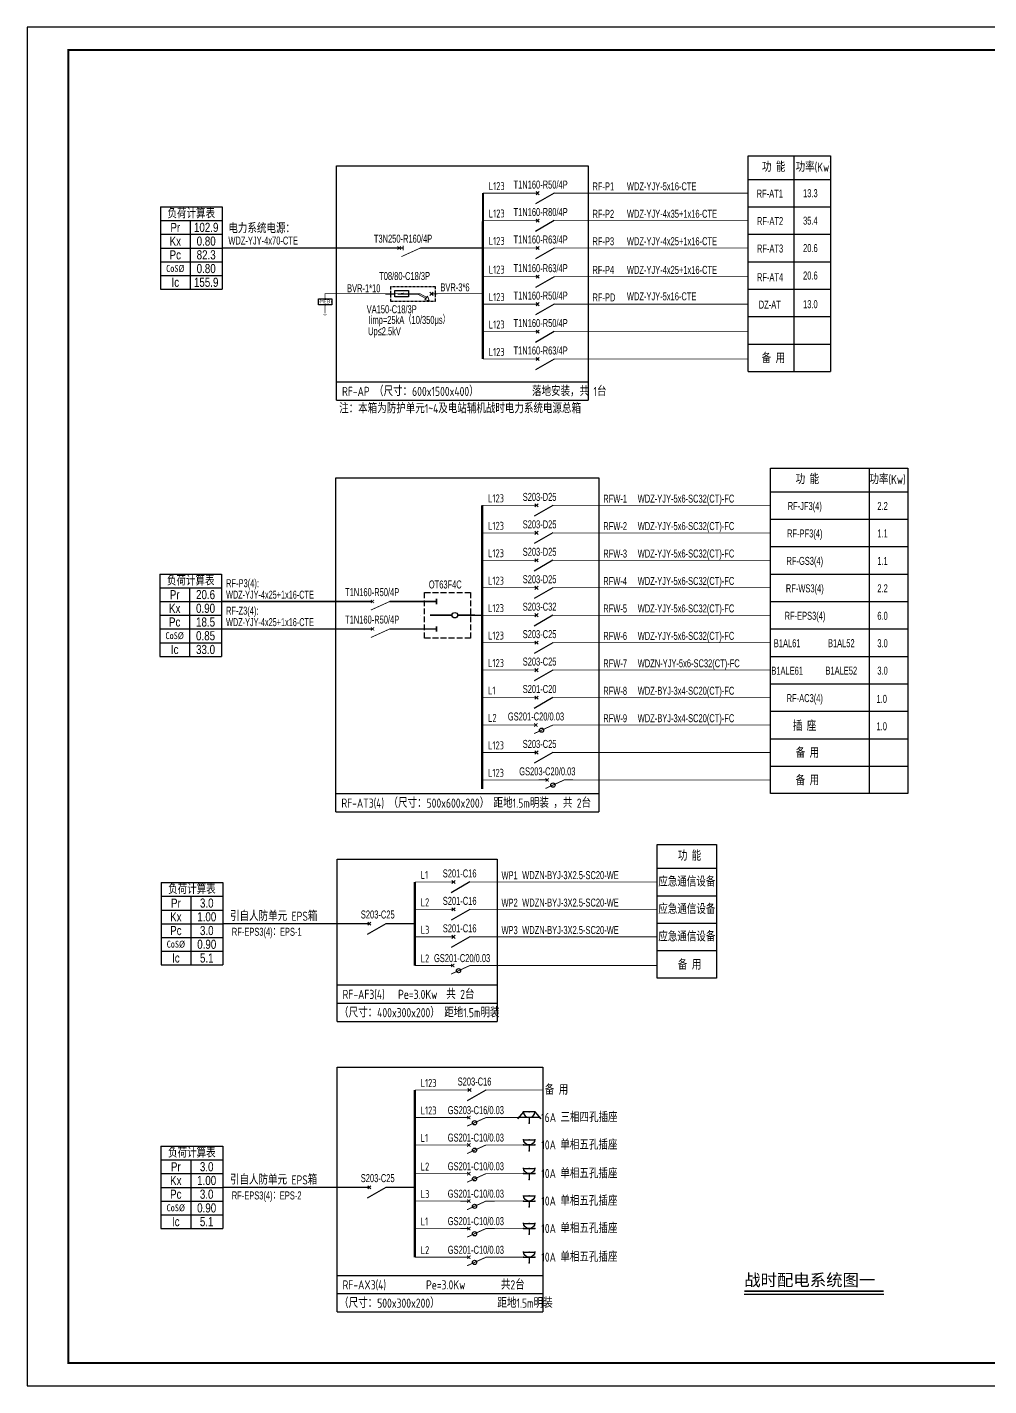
# Model space of a CAD drawing. Extents: x 1680526 to 2359975, y 920307 to 3738831.
# Drawn here: x 1878481 to 1920531, y 989707 to 1049107 of the extents above; entities that cross this region are included whole.
import ezdxf
from ezdxf.enums import TextEntityAlignment as Align

# ---------------------------------------------------------------- set-up
doc = ezdxf.new("R2010")
doc.units = 0
doc.header["$LTSCALE"] = 1000
doc.linetypes.add('CONTINOUS', pattern=[0])
doc.linetypes.add('DASH', pattern=[0.35, 0.25, -0.1])
for name, color, linetype in [('A', 3, 'Continuous'), ('AB', 1, 'Continuous'), ('DIM_SYMB', 3, 'Continuous'), ('ECA_TK', 7, 'Continuous'), ('ELEMENT', 3, 'Continuous'), ('EQUIP-插座', 3, 'Continuous'), ('EQUIP-照明', 3, 'Continuous'), ('EQUIP-箱柜', 3, 'Continuous'), ('SIG_TEXT', 53, 'Continuous'), ('tk', 7, 'Continuous'), ('WIRE-母线', 6, 'Continuous'), ('WIRE-系统', 4, 'Continuous'), ('电气', 3, 'Continuous'), ('系统字体', 3, 'Continuous')]:
    doc.layers.add(name, color=color, linetype=linetype)
doc.styles.add('_TCH_LABEL', font='COMPLEX', dxfattribs={"bigfont": 'GBCBIG'})
doc.styles.add('_TEL_DIM', font='TSSDENG', dxfattribs={"width": 0.8, "height": 3.5, "bigfont": 'TSSDCHN'})
doc.styles.add('BZHZ', font='bzxw.shx', dxfattribs={"width": 0.8, "bigfont": 'bzhz.shx'})
doc.styles.add('HZ', font='')
doc.styles.get("Standard").update_dxf_attribs({"font": 'GBENOR', "bigfont": 'GBCBIG'})
doc.styles.add('TYDG_02', font='TSSDENG', dxfattribs={"width": 0.8, "bigfont": 'TSSDCHN'})
doc.styles.add('宋体', font='bzxw.shx', dxfattribs={"width": 0.8, "bigfont": 'bzhz.shx'})
doc.styles.add('探索者', font='TSSDENG.shx', dxfattribs={"width": 0.8, "height": 350, "bigfont": 'TSSDCHN.shx'})
doc.styles.add('黑体', font='simhei.ttf', dxfattribs={"height": 10})
doc.styles.get('HZ').set_extended_font_data('SimSun')

# ---------------------------------------------------------------- blocks, each defined once
blk = doc.blocks.new('10B_A1E图框')
at = {"layer": 'ECA_TK'}
blk.add_lwpolyline([(0, 0), (841, 0), (841, 594), (0, 594)], close=True, dxfattribs=at)
at = {"layer": 'ECA_TK', "const_width": 0.8}
blk.add_lwpolyline([(831, 10), (831, 584), (18, 584), (18, 10)], close=True, dxfattribs=at)
blk = doc.blocks.new('QF102')
at = {"layer": 'A', "color": 3}
for p, q in [((0, -10), (-4.91, -1.5)), ((-0.71, -3.21), (0.71, -1.79)), ((-0.71, -1.79), (0.71, -3.21))]:
    blk.add_line(p, q, dxfattribs=at)
at = {"layer": 'A', "color": 3, "const_width": 0.3}
for points in [[(0, 0), (0, -2.5)], [(0, -10), (0, -12.5)]]:
    blk.add_lwpolyline(points, dxfattribs=at)
at = {"layer": 'AB', "color": 3, "width": 0.6, "flags": 9}
blk.add_attdef('QF', text='', height=3.99, dxfattribs=at).set_placement((5, -7.45), align=Align.MIDDLE)
blk = doc.blocks.new('$element$00000390')
at = {"const_width": 0.0233}
for points in [[(0, 0), (0, -0.38)], [(-0.25, -0.38), (0.25, -0.38)], [(-0.19, -0.5), (0.19, -0.5)], [(-0.06, -0.63), (0.06, -0.63)]]:
    blk.add_lwpolyline(points, dxfattribs=at)
at = {"flags": 9}
blk.add_attdef('S', (0, 0), '', height=0.00000667, dxfattribs=at)
blk = doc.blocks.new('_M17')
for p, q in [((-0.1, -0.717), (-0.1, -0.283)), ((-0.1, -0.283), (0.1, -0.283)), ((0, -0.383), (0, -0.717)), ((0.1, -0.283), (0.1, -0.717)), ((0.1, -0.717), (-0.1, -0.717))]:
    blk.add_line(p, q)
for points in [[(0, 0), (0, -0.283)], [(0, -0.717), (0, -1)]]:
    blk.add_lwpolyline(points)
for points in [[(-0.033, -0.567), (0.033, -0.567), (0, -0.367), (0.033, -0.567)], [(0.033, -0.567), (0, -0.367), (-0.033, -0.567), (0.033, -0.567)], [(0, -0.367), (-0.033, -0.567), (0.033, -0.567), (0, -0.367)]]:
    blk.add_solid(points)
at = {"width": 0.8, "flags": 9}
blk.add_attdef('S', (0.25, -0.5), '', height=0.2, dxfattribs=at)
blk = doc.blocks.new('$element_U$00000023')
at = {"lineweight": 15}
for points in [[(-0.168, 0), (-0.168, 0), (-0.006, 0), (-0.006, 0)], [(-0.048, -0.047), (-0.048, -0.047), (0.048, 0.047), (0.048, 0.047)], [(-0.047, 0.048), (-0.047, 0.048), (0.047, -0.048), (0.047, -0.048)]]:
    blk.add_open_spline(points, degree=3, dxfattribs=at)
for points, knots in [([(0.141, -0.106), (0.141, -0.106), (0.328, 0), (0.328, 0), (0.328, 0), (0.328, 0), (0.599, 0), (0.47, 0)], [0, 0, 0, 0, 0.5, 0.5, 0.5, 0.5, 0.7147567, 0.7147567, 0.7147567, 0.7147567]), ([(0.168, -0.141), (0.168, -0.141), (0.415, 0), (0.415, 0), (0.415, 0), (0.415, 0), (0.415, 0), (0.415, 0)], [0, 0, 0, 0, 0.5, 0.5, 0.5, 0.5, 1, 1, 1, 1])]:
    blk.add_open_spline(points, degree=3, knots=knots, dxfattribs=at)
at = {"lineweight": 5}
blk.add_open_spline([(0.117, -0.074), (0.117, -0.074), (0.192, -0.173), (0.192, -0.173), (0.192, -0.173), (0.192, -0.173), (0.068, -0.192), (0.068, -0.192), (0.068, -0.192), (0.068, -0.192), (0.117, -0.074), (0.117, -0.074)], degree=3, knots=[0, 0, 0, 0, 0.333333, 0.333333, 0.333333, 0.333333, 0.666667, 0.666667, 0.666667, 0.666667, 1, 1, 1, 1], dxfattribs=at)
at = {"color": 7, "style": '_TEL_DIM', "flags": 1}
blk.add_attdef('S', text='', height=0.00000667, dxfattribs=at).set_placement((0, 0), align=Align.MIDDLE_CENTER)
blk = doc.blocks.new('*T49')
at = {"layer": '电气', "color": 0, "linetype": 'ByBlock', "lineweight": -2}
for p, q in [((0, 0), (2700, 0)), ((0, 0), (0, -3600)), ((2700, 0), (2700, -3600)), ((0, -600), (2700, -600)), ((1300, -600), (1300, -3600)), ((0, -1200), (2700, -1200)), ((0, -1800), (2700, -1800)), ((0, -2400), (2700, -2400)), ((0, -3000), (2700, -3000)), ((0, -3600), (2700, -3600))]:
    blk.add_line(p, q, dxfattribs=at)
at = {"layer": '电气', "color": 0, "attachment_point": 5}
for s, insert, char_height, width, style in [('{\\Fbzxw,bzhz|c134;\\W0.8;负荷计算表}', (1350, -300), 400, 2688, 'BZHZ'), ('{\\Fbzxw,bzhz|c134;Pr}', (650, -900), 400, 1288, 'BZHZ'), ('102.9', (2000, -900), 400, 1388, 'BZHZ'), ('Kx', (650, -1500), 400, 1288, 'BZHZ'), ('0.80', (2000, -1500), 400, 1388, 'BZHZ'), ('Pc', (650, -2100), 400, 1288, 'BZHZ'), ('82.3', (2000, -2100), 400, 1388, 'BZHZ'), ('{\\W0.8;CoS%%C}', (650, -2700), 300, 1288, 'HZ'), ('0.80', (2000, -2700), 400, 1388, 'BZHZ'), ('{\\Fbzxw,bzhz|c134;Ic}', (650, -3300), 400, 1288, 'BZHZ'), ('155.9', (2000, -3300), 400, 1388, 'BZHZ')]:
    blk.add_mtext(s, dxfattribs=dict(at, insert=insert, char_height=char_height, width=width, style=style))
blk = doc.blocks.new('$equip$00002534')
for p, q in [((-0.72, 0.66), (-0.72, 0)), ((0.72, 0.66), (-0.72, 0.66)), ((-0.72, 0), (0.72, 0)), ((0.72, 0), (0.72, 0.66))]:
    blk.add_line(p, q)
at = {"const_width": 0.05}
blk.add_lwpolyline([(-0.72, 0.66), (-0.72, 0), (0.72, 0), (0.72, 0.66), (-0.72, 0.66), (-0.72, 0)], dxfattribs=at)
for p in [(-0.72, 0.33), (0, 0.66), (0, 0), (0.72, 0.33)]:
    blk.add_point(p)
at = {"color": 7, "style": '_TEL_DIM'}
blk.add_attdef('$TEXT$', text='', height=0.4, dxfattribs=at).set_placement((0, 0.33), align=Align.MIDDLE_CENTER)
at = {"color": 7, "style": '_TEL_DIM', "flags": 1}
blk.add_attdef('A', text='', height=0.00002, dxfattribs=at).set_placement((0, 0), align=Align.MIDDLE_CENTER)
blk = doc.blocks.new('$element$00000521')
blk.add_line((0, 0), (0, 0))
at = {"const_width": 0.0267}
for points in [[(-0.25, 0), (-0.25, -0.3)], [(0.25, 0), (0.25, -0.3)], [(0, -0.183), (0, -0.583)], [(-0.3, -0.3), (-0.2, -0.3)], [(0.2, -0.3), (0.3, -0.3)], [(0, -1), (0, -0.683)]]:
    blk.add_lwpolyline(points, dxfattribs=at)
blk.add_circle((0, -0.633), 0.05)
at = {"flags": 9}
blk.add_attdef('S', (0, 0), '', height=0.00000667, dxfattribs=at)
blk = doc.blocks.new('$element$00000497')
at = {"const_width": 0.0233}
for points in [[(0, 0), (0, -0.25)], [(0, -1), (0, -0.75), (-0.25, -0.2)], [(-0.047, -0.297), (0.047, -0.203)], [(-0.047, -0.203), (0.047, -0.297)]]:
    blk.add_lwpolyline(points, dxfattribs=at)
at = {"flags": 9}
blk.add_attdef('S', (0, 0), '', height=0.00000667, dxfattribs=at)
blk = doc.blocks.new('$element$00000525')
at = {"const_width": 0.0267}
for points in [[(0, 0), (0, -0.25)], [(-0.25, -0.2), (0, -0.75), (0, -1)], [(-0.047, -0.203), (0.047, -0.297)], [(0.047, -0.203), (-0.047, -0.297)]]:
    blk.add_lwpolyline(points, dxfattribs=at)
blk.add_circle((-0.151, -0.417), 0.0615)
at = {"flags": 9}
blk.add_attdef('S', (0, 0), '', height=0.00000667, dxfattribs=at)
blk = doc.blocks.new('*T51')
at = {"layer": '电气', "color": 0, "linetype": 'ByBlock', "lineweight": -2}
for p, q in [((0, 0), (2700, 0)), ((0, 0), (0, -3600)), ((2700, 0), (2700, -3600)), ((0, -600), (2700, -600)), ((1300, -600), (1300, -3600)), ((0, -1200), (2700, -1200)), ((0, -1800), (2700, -1800)), ((0, -2400), (2700, -2400)), ((0, -3000), (2700, -3000)), ((0, -3600), (2700, -3600))]:
    blk.add_line(p, q, dxfattribs=at)
at = {"layer": '电气', "color": 0, "attachment_point": 5}
for s, insert, char_height, width, style in [('{\\Fbzxw,bzhz|c134;\\W0.8;负荷计算表}', (1350, -300), 400, 2688, 'BZHZ'), ('{\\Fbzxw,bzhz|c134;Pr}', (650, -900), 400, 1288, 'BZHZ'), ('20.6', (2000, -900), 400, 1388, 'BZHZ'), ('Kx', (650, -1500), 400, 1288, 'BZHZ'), ('0.90', (2000, -1500), 400, 1388, 'BZHZ'), ('Pc', (650, -2100), 400, 1288, 'BZHZ'), ('18.5', (2000, -2100), 400, 1388, 'BZHZ'), ('{\\W0.8;CoS%%C}', (650, -2700), 300, 1288, 'HZ'), ('0.85', (2000, -2700), 400, 1388, 'BZHZ'), ('{\\Fbzxw,bzhz|c134;Ic}', (650, -3300), 400, 1288, 'BZHZ'), ('33.0', (2000, -3300), 400, 1388, 'BZHZ')]:
    blk.add_mtext(s, dxfattribs=dict(at, insert=insert, char_height=char_height, width=width, style=style))
blk = doc.blocks.new('*T56')
at = {"layer": '电气', "color": 0, "linetype": 'ByBlock', "lineweight": -2}
for p, q in [((0, 0), (2700, 0)), ((0, 0), (0, -3600)), ((2700, 0), (2700, -3600)), ((0, -600), (2700, -600)), ((1300, -600), (1300, -3600)), ((0, -1200), (2700, -1200)), ((0, -1800), (2700, -1800)), ((0, -2400), (2700, -2400)), ((0, -3000), (2700, -3000)), ((0, -3600), (2700, -3600))]:
    blk.add_line(p, q, dxfattribs=at)
at = {"layer": '电气', "color": 0, "attachment_point": 5}
for s, insert, char_height, width, style in [('{\\Fbzxw,bzhz|c134;\\W0.8;负荷计算表}', (1350, -300), 400, 2688, 'BZHZ'), ('{\\Fbzxw,bzhz|c134;Pr}', (650, -900), 400, 1288, 'BZHZ'), ('3.0', (2000, -900), 400, 1388, 'BZHZ'), ('Kx', (650, -1500), 400, 1288, 'BZHZ'), ('1.00', (2000, -1500), 400, 1388, 'BZHZ'), ('Pc', (650, -2100), 400, 1288, 'BZHZ'), ('3.0', (2000, -2100), 400, 1388, 'BZHZ'), ('{\\W0.8;CoS%%C}', (650, -2700), 300, 1288, 'HZ'), ('0.90', (2000, -2700), 400, 1388, 'BZHZ'), ('{\\Fbzxw,bzhz|c134;Ic}', (650, -3300), 400, 1288, 'BZHZ'), ('5.1', (2000, -3300), 400, 1388, 'BZHZ')]:
    blk.add_mtext(s, dxfattribs=dict(at, insert=insert, char_height=char_height, width=width, style=style))
blk = doc.blocks.new('$equip$00001249')
for p, q in [((-0.357, 0.714), (-0.724, 0.277)), ((0.657, 0.357), (-0.657, 0.357)), ((-0.357, 0.714), (-0.357, 0.75)), ((0.355, 0.714), (-0.355, 0.714)), ((0, 0.357), (0, 0)), ((0.357, 0.714), (0.357, 0.75)), ((0.357, 0.714), (0.724, 0.277))]:
    blk.add_line(p, q)
blk.add_arc((0, 0.714), 0.357, 180, 0)
at = {"layer": 'EQUIP-照明'}
for p in [(-0.657, 0.357), (0, 0.714), (0, 0), (0.657, 0.357)]:
    blk.add_point(p, dxfattribs=at)
at = {"layer": 'EQUIP-照明', "style": '_TCH_LABEL', "flags": 9}
blk.add_attdef('A', (0, 0), '', height=0.00002, dxfattribs=at)
blk = doc.blocks.new('*T57')
at = {"layer": '电气', "color": 0, "linetype": 'ByBlock', "lineweight": -2}
for p, q in [((0, 0), (2700, 0)), ((0, 0), (0, -3600)), ((2700, 0), (2700, -3600)), ((0, -600), (2700, -600)), ((1300, -600), (1300, -3600)), ((0, -1200), (2700, -1200)), ((0, -1800), (2700, -1800)), ((0, -2400), (2700, -2400)), ((0, -3000), (2700, -3000)), ((0, -3600), (2700, -3600))]:
    blk.add_line(p, q, dxfattribs=at)
at = {"layer": '电气', "color": 0, "attachment_point": 5}
for s, insert, char_height, width, style in [('{\\Fbzxw,bzhz|c134;\\W0.8;负荷计算表}', (1350, -300), 400, 2688, 'BZHZ'), ('{\\Fbzxw,bzhz|c134;Pr}', (650, -900), 400, 1288, 'BZHZ'), ('3.0', (2000, -900), 400, 1388, 'BZHZ'), ('Kx', (650, -1500), 400, 1288, 'BZHZ'), ('1.00', (2000, -1500), 400, 1388, 'BZHZ'), ('Pc', (650, -2100), 400, 1288, 'BZHZ'), ('3.0', (2000, -2100), 400, 1388, 'BZHZ'), ('{\\W0.8;CoS%%C}', (650, -2700), 300, 1288, 'HZ'), ('0.90', (2000, -2700), 400, 1388, 'BZHZ'), ('{\\Fbzxw,bzhz|c134;Ic}', (650, -3300), 400, 1288, 'BZHZ'), ('5.1', (2000, -3300), 400, 1388, 'BZHZ')]:
    blk.add_mtext(s, dxfattribs=dict(at, insert=insert, char_height=char_height, width=width, style=style))
blk = doc.blocks.new('$equip$00001490')
at = {"color": 0}
for p, q in [((-0.5, 0.5), (0.5, 0.5)), ((-0.5, 0.05), (0.5, 0.05)), ((0, 0.5), (0, 1))]:
    blk.add_line(p, q, dxfattribs=at)
blk.add_arc((0, 0), 0.5, 0, 180, dxfattribs=at)
for p in [(-0.5, 0.5), (0, 1), (0, 0.05), (0.5, 0.5)]:
    blk.add_point(p)
at = {"flags": 9}
blk.add_attdef('A', (0, 0), '', height=0.00002, dxfattribs=at)

msp = doc.modelspace()

# ---------------------------------------------------------------- linework, layer by layer
at = {"layer": 'DIM_SYMB', "const_width": 70}
msp.add_lwpolyline([(1909832.4, 993848), (1915935.7, 993848)], dxfattribs=at)
at = {"layer": 'DIM_SYMB'}
msp.add_lwpolyline([(1909832.4, 993708), (1915935.7, 993708)], dxfattribs=at)
at = {"layer": 'ELEMENT', "const_width": 35}
for points in [[(1894817.3, 1039380.5), (1894675.9, 1039521.9)], [(1894675.9, 1039380.5), (1894817.3, 1039521.9)], [(1894920.7, 1039551.2), (1894920.7, 1039351.2)], [(1894545.7, 1039451.2), (1894920.7, 1039451.2)], [(1896045.7, 1039451.2), (1895670.7, 1039451.2), (1894845.7, 1039076.2)]]:
    msp.add_lwpolyline(points, dxfattribs=at)
at = {"layer": 'ELEMENT', "linetype": 'DASH', "ltscale": 0.5}
msp.add_lwpolyline([(1894367.5, 1037757.2), (1894367.5, 1037123.1), (1896333.9, 1037123.1), (1896333.9, 1037757.2)], close=True, dxfattribs=at)
at = {"layer": 'WIRE-母线', "const_width": 100}
for points in [[(1898411.6, 1041851.2), (1898410, 1034598.1)], [(1898380.1, 1028197.6), (1898379.2, 1015803.4)], [(1895432.9, 1011736.2), (1895431.9, 1008083.1)], [(1895433.5, 1002636.3), (1895432.5, 995330.1)]]:
    msp.add_lwpolyline(points, dxfattribs=at)
at = {"layer": 'WIRE-系统', "linetype": 'CONTINOUS'}
for points, const_width in [([(1900800.6, 1041851.2), (1898411.1, 1041851.2)], 33.2), ([(1901520.6, 1041851.2), (1910007.8, 1041851.2)], 33.2), ([(1900800.6, 1040651.2), (1898411.1, 1040651.2)], 33.2), ([(1901520.6, 1040651.2), (1910007.8, 1040651.2)], 33.2), ([(1887008, 1039451.2), (1894920.7, 1039451.2)], 60), ([(1895670.7, 1039451.2), (1898407.2, 1039451.2)], 60), ([(1900800.6, 1039451.2), (1898411.1, 1039451.2)], 33.2), ([(1901520.6, 1039451.2), (1910007.8, 1039451.2)], 33.2), ([(1900800.6, 1038198.1), (1898411.1, 1038198.1)], 33.2), ([(1901520.6, 1038198.1), (1910007.8, 1038198.1)], 33.2), ([(1900800.6, 1036998.1), (1898410.4, 1036998.1)], 33.2), ([(1901519.9, 1036998.1), (1910007.1, 1036998.1)], 33.2), ([(1900800.6, 1035798.1), (1898409.8, 1035798.1)], 33.2), ([(1901519.2, 1035798.1), (1910006.4, 1035798.1)], 33.2), ([(1900800.6, 1034598.1), (1898409.1, 1034598.1)], 33.2), ([(1901518.5, 1034598.1), (1910005.7, 1034598.1)], 33.2), ([(1900751.6, 1028197.6), (1898380.1, 1028197.6)], 33.2), ([(1901471.6, 1028197.6), (1910981.4, 1028197.6)], 33.2), ([(1900751.6, 1026997.6), (1898380.1, 1026997.6)], 33.2), ([(1901471.6, 1026997.6), (1910981.4, 1026997.6)], 33.2), ([(1900751.6, 1025797.6), (1898380.1, 1025797.6)], 33.2), ([(1901471.6, 1025797.6), (1910981.4, 1025797.6)], 33.2), ([(1900751.6, 1024597.6), (1898380.1, 1024597.6)], 33.2), ([(1901471.6, 1024597.6), (1910981.4, 1024597.6)], 33.2), ([(1886981, 1023997.6), (1893583.5, 1023997.6)], 60), ([(1894333.5, 1023997.6), (1896381.1, 1023997.6)], 60), ([(1897301, 1023397.6), (1898380.1, 1023397.6)], 60), ([(1900751.6, 1023397.6), (1898380.1, 1023397.6)], 33.2), ([(1901471.6, 1023397.6), (1910981.4, 1023397.6)], 33.2), ([(1886981, 1022797.6), (1893583.5, 1022797.6)], 60), ([(1894333.5, 1022797.6), (1896381.1, 1022797.6)], 60), ([(1900751.6, 1022197.6), (1898380.1, 1022197.6)], 33.2), ([(1901471.6, 1022197.6), (1910981.4, 1022197.6)], 33.2), ([(1900751.6, 1020997.6), (1898380.1, 1020997.6)], 33.2), ([(1901471.6, 1020997.6), (1910981.4, 1020997.6)], 33.2), ([(1900751.6, 1019797.6), (1898380.1, 1019797.6)], 33.2), ([(1901471.6, 1019797.6), (1910981.4, 1019797.6)], 33.2), ([(1900720.9, 1018597.6), (1898379.4, 1018597.6)], 33.2), ([(1901470.9, 1018597.6), (1910981.4, 1018597.6)], 33.2), ([(1900750.2, 1017397.6), (1898378.7, 1017397.6)], 33.2), ([(1901470.2, 1017397.6), (1910981.4, 1017397.6)], 33.2), ([(1901218, 1016197.6), (1898378.4, 1016197.6)], 33.2), ([(1901968, 1016197.6), (1910978.5, 1016197.6)], 33.2), ([(1897121.9, 1011736.2), (1895432.4, 1011736.2)], 33.2), ([(1897841.9, 1011736.2), (1906029.1, 1011736.2)], 33.2), ([(1897121.9, 1010536.2), (1895432.4, 1010536.2)], 33.2), ([(1897841.9, 1010536.2), (1906029.1, 1010536.2)], 33.2), ([(1887033.2, 1009909.6), (1893445.9, 1009909.6)], 60), ([(1894165.9, 1009909.6), (1895432.4, 1009909.6)], 60), ([(1897121.9, 1009336.2), (1895432.4, 1009336.2)], 33.2), ([(1897841.9, 1009336.2), (1906029.1, 1009336.2)], 33.2), ([(1897121.9, 1008083.1), (1895431.7, 1008083.1)], 33.2), ([(1897841.2, 1008083.1), (1906028.4, 1008083.1)], 33.2), ([(1897822.5, 1002636.3), (1895433, 1002636.3)], 33.2), ([(1898542.5, 1002636.3), (1901029.5, 1002636.3)], 33.2), ([(1897822.5, 1001436.3), (1895433, 1001436.3)], 33.2), ([(1898542.5, 1001436.3), (1900429.6, 1001436.3)], 33.2), ([(1897822.5, 1000236.3), (1895433, 1000236.3)], 33.2), ([(1897822.5, 1000236.3), (1895433, 1000236.3)], 33.2), ([(1898542.5, 1000236.3), (1900429.6, 1000236.3)], 33.2), ([(1897822.5, 998983.2), (1895433, 998983.2)], 33.2), ([(1898542.5, 998983.2), (1900429.6, 998983.2)], 33.2), ([(1887029.7, 998383.2), (1893442.4, 998383.2)], 60), ([(1894162.4, 998383.2), (1895428.8, 998383.2)], 60), ([(1897822.5, 997783.2), (1895432.3, 997783.2)], 33.2), ([(1898542.5, 997783.2), (1900429.6, 997783.2)], 33.2), ([(1897822.6, 996583.2), (1895433.2, 996583.2)], 33.2), ([(1897822.6, 996583.2), (1895433.2, 996583.2)], 33.2), ([(1898542.5, 996583.2), (1900429.6, 996583.2)], 33.2), ([(1897822.6, 995330.1), (1895433.2, 995330.1)], 33.2), ([(1898542.5, 995330.1), (1900429.6, 995330.1)], 33.2)]:
    msp.add_lwpolyline(points, dxfattribs=dict(at, const_width=const_width))
at = {"layer": 'WIRE-系统', "const_width": 30}
for points in [[(1894939.6, 1037451.2), (1891507.4, 1037451.2), (1891507.4, 1037231.5)], [(1898405.1, 1037451.2), (1896253, 1037451.2)], [(1891507.4, 1036598.7), (1891507.4, 1036967.5)]]:
    msp.add_lwpolyline(points, dxfattribs=at)
at = {"layer": 'WIRE-系统', "linetype": 'DASH'}
msp.add_lwpolyline([(1895861.1, 1024397.5), (1897861, 1024397.5), (1897861, 1022397.7), (1895861.1, 1022397.7)], close=True, dxfattribs=at)
at = {"layer": '电气', "color": 241}
for p, q in [((1912008.2, 1043482.3), (1912007.6, 1034051.2)), ((1892008, 1032798.3), (1892008, 1043051.2)), ((1892008, 1043051.2), (1903007.6, 1043051.2)), ((1903007.6, 1043051.2), (1903007.6, 1032798.3)), ((1910007.8, 1042451.2), (1913608.4, 1042451.2)), ((1910007.8, 1041251.2), (1913608.4, 1041251.2)), ((1910007.8, 1040051.2), (1913608.4, 1040051.2)), ((1910007.9, 1038851.2), (1913608.5, 1038851.2)), ((1910008, 1037651.2), (1913608.6, 1037651.2)), ((1910008.1, 1036451.2), (1913608.7, 1036451.2)), ((1910007.8, 1035251.2), (1913608.4, 1035251.2)), ((1892008, 1033598.1), (1903007.6, 1033598.1)), ((1910007.8, 1034051.2), (1913608.4, 1034051.2)), ((1892008, 1032798.3), (1903007.6, 1032798.3)), ((1915300.7, 1029828.7), (1915299.9, 1015597.6)), ((1916989.9, 1029828.7), (1916989, 1015597.6)), ((1891980.5, 1014797.9), (1891980.5, 1029397.6)), ((1891980.5, 1029397.6), (1903480, 1029397.6)), ((1903480, 1029397.6), (1903480, 1014797.9)), ((1910980.2, 1028797.6), (1916989.8, 1028797.6)), ((1910980.4, 1027597.6), (1916989.7, 1027597.6)), ((1910980.2, 1026397.6), (1916989.7, 1026397.6)), ((1910980.2, 1025197.6), (1916989.6, 1025197.6)), ((1910980.2, 1023997.6), (1916989.5, 1023997.6)), ((1910980.4, 1022797.6), (1916989.4, 1022797.6)), ((1910980.4, 1021597.6), (1916989.4, 1021597.6)), ((1910980.5, 1020397.6), (1916989.3, 1020397.6)), ((1910980.2, 1019197.6), (1916989.2, 1019197.6)), ((1910980.2, 1017997.6), (1916989.2, 1017997.6)), ((1910980.2, 1016797.6), (1916989.1, 1016797.6)), ((1891980.5, 1015597.7), (1903480, 1015597.7)), ((1891980.5, 1014797.9), (1903480, 1014797.9)), ((1908629.5, 1013367.3), (1908629.2, 1007536.2)), ((1892029.9, 1005636.3), (1892029.4, 1012736.2)), ((1892029.4, 1012736.2), (1899028.9, 1012736.2)), ((1899028.9, 1012736.2), (1899029.5, 1005636.3)), ((1906029.1, 1012336.2), (1908629.4, 1012336.2)), ((1906029.1, 1011136.2), (1908629.4, 1011136.2)), ((1906029.1, 1009936.2), (1908629.3, 1009936.2)), ((1906029.2, 1008736.2), (1908629.2, 1008736.2)), ((1892029.9, 1007236.1), (1899029.4, 1007236.1)), ((1892029.9, 1006436.3), (1899029.4, 1006436.3)), ((1892029.9, 1005636.3), (1899029.5, 1005636.3)), ((1892030.5, 992936.4), (1892029.9, 1003636.3)), ((1892029.9, 1003636.3), (1901029.5, 1003636.3)), ((1901029.5, 1003636.3), (1901030, 992936.4)), ((1892030.4, 994536.2), (1901030, 994536.2)), ((1892030.4, 993736.4), (1901030, 993736.4)), ((1892030.4, 992936.4), (1901030, 992936.4))]:
    msp.add_line(p, q, dxfattribs=at)
for points in [[(1910007.8, 1034051.2), (1910007.8, 1043482.3), (1913608.4, 1043482.3), (1913608.4, 1034051.2)], [(1910980.2, 1015597.6), (1910980.2, 1029828.7), (1916989.9, 1029828.7), (1916989, 1015597.3), (1910980.2, 1015597.6)], [(1908629.2, 1007536.2), (1906029.1, 1007536.2), (1906029.1, 1013367.3), (1908629.5, 1013367.3)]]:
    msp.add_lwpolyline(points, dxfattribs=at)

# ---------------------------------------------------------------- block references
for name, p in [('*T49', (1884308, 1041251.2)), ('*T51', (1884281.1, 1025197.6)), ('*T56', (1884333.2, 1011709.6)), ('*T57', (1884329.7, 1000183.2))]:
    msp.add_blockref(name, p)
at = {"layer": 'ELEMENT', "color": 3, "xscale": 96, "yscale": 96, "zscale": 96, "rotation": 90}
for p in [(1900560.6, 1041851.2), (1900560.6, 1040651.2), (1900560.6, 1039451.2), (1900560.6, 1038198.1), (1900559.9, 1036998.1), (1900559.2, 1035798.1), (1900558.5, 1034598.1), (1900511.6, 1028197.6), (1900511.6, 1026997.6), (1900511.6, 1025797.6), (1900511.6, 1024597.6), (1900511.6, 1023397.6), (1900511.6, 1022197.6), (1900511.6, 1020997.6), (1900511.6, 1019797.6), (1900510.2, 1017397.6), (1896881.9, 1011736.2), (1896881.9, 1010536.2), (1893205.9, 1009909.6), (1896881.9, 1009336.2), (1897582.5, 1002636.3), (1893202.4, 998383.2)]:
    msp.add_blockref('QF102', p, dxfattribs=at)
at = {"layer": 'ELEMENT', "rotation": 90}
for name, p, xscale, yscale, zscale in [('_M17', (1894156.2, 1037451.8), 1395, 1395, 1395), ('$element$00000497', (1893208.5, 1023997.6), 1500, 1500, 1500), ('$element$00000521', (1895661, 1023397.6), 2400, 2400, 2400), ('$element$00000497', (1893208.5, 1022797.6), 1500, 1500, 1500), ('$element$00000525', (1900345.9, 1018597.6), 1500, 1500, 1500), ('$element$00000525', (1900843, 1016197.6), 1500, 1500, 1500), ('$element$00000525', (1896716.2, 1008083.1), 1500, 1500, 1500), ('$element$00000525', (1897416.8, 1001436.3), 1500, 1500, 1500), ('$element$00000525', (1897416.8, 1000236.3), 1500, 1500, 1500), ('$element$00000525', (1897416.8, 998983.2), 1500, 1500, 1500), ('$element$00000525', (1897416.8, 997783.2), 1500, 1500, 1500), ('$element$00000525', (1897417, 996583.2), 1500, 1500, 1500), ('$element$00000525', (1897417, 995330.1), 1500, 1500, 1500)]:
    msp.add_blockref(name, p, dxfattribs=dict(at, xscale=xscale, yscale=yscale, zscale=zscale))
at = {"layer": 'ELEMENT'}
for name, p, xscale, yscale, zscale in [('$element_U$00000023', (1896161.5, 1037451.2), -1500, 1500, 1500), ('$element$00000390', (1891507.4, 1036767.5), 450, 450, 450)]:
    msp.add_blockref(name, p, dxfattribs=dict(at, xscale=xscale, yscale=yscale, zscale=zscale))
at = {"layer": 'EQUIP-插座', "color": 3, "xscale": 700.2801120448179, "yscale": 700.2801120448179, "zscale": 700.2801120448179}
msp.add_blockref('$equip$00001249', (1900429.6, 1001186.2), dxfattribs=at)
at = {"layer": 'EQUIP-插座', "color": 3, "xscale": -500, "yscale": 500, "zscale": 500, "rotation": 180}
for p in [(1900429.6, 1000486.8), (1900429.6, 999233.7), (1900429.6, 998033.7), (1900429.6, 996833.7), (1900429.6, 995580.6)]:
    msp.add_blockref('$equip$00001490', p, dxfattribs=at)
at = {"layer": 'EQUIP-箱柜', "color": 3}
ref = msp.add_blockref('$equip$00002534', (1891507.4, 1037231.5), dxfattribs=dict(at, xscale=-400, yscale=400, zscale=400, rotation=180))
ref.add_attrib('$TEXT$', 'MEB', dxfattribs={"layer": '0', "color": 7, "height": 160, "style": '_TEL_DIM'}).set_placement((1891507.4, 1037116.6), align=Align.MIDDLE_CENTER)
at = {"layer": 'tk', "xscale": 100, "yscale": 100, "zscale": 100}
msp.add_blockref('10B_A1E图框', (1878480.5, 989707), dxfattribs=at)

# ---------------------------------------------------------------- texts
at = {"layer": 'DIM_SYMB', "color": 7, "style": '黑体'}
msp.add_text('战时配电系统图一', height=525.74, dxfattribs=at).set_placement((1909832.4, 994070.7))
at = {"layer": 'ELEMENT', "flags": 9}
msp.add_attdef('S', (1894545.7, 1039451.2), '断路器', height=0.01, rotation=90, dxfattribs=at)
at = {"layer": 'SIG_TEXT'}
for s, height, style, width, p in [('功 能', 400, 'TYDG_02', 0.8, (1910610.1, 1042786.9)), ('功率(Kw)', 400, 'TYDG_02', 0.8, (1912082.1, 1042786.9)), ('T1N160-R50/4P', 350, '宋体', 0.7, (1899747.7, 1042049.7)), ('RF-P1', 350, '宋体', 0.7, (1903199.3, 1041971.2)), ('WDZ-YJY-5x16-CTE', 350, '宋体', 0.7, (1904704.8, 1041974.3)), ('13.3', 350, '宋体', 0.7, (1912408.3, 1041673.8)), ('T1N160-R80/4P', 350, '宋体', 0.7, (1899747.7, 1040849.7)), ('RF-P2', 350, '宋体', 0.7, (1903199.3, 1040771.2)), ('WDZ-YJY-4x35+1x16-CTE', 350, '宋体', 0.7, (1904704.8, 1040774.3)), ('35.4', 350, '宋体', 0.7, (1912408.3, 1040473.8)), ('电力系统电源：', 400, 'TYDG_02', 0.8, (1887278.1, 1040102.4)), ('WDZ-YJY-4x70-CTE', 350, '宋体', 0.7, (1887278.1, 1039602.4)), ('T3N250-R160/4P', 350, '宋体', 0.7, (1893641.3, 1039685.4)), ('T1N160-R63/4P', 350, '宋体', 0.7, (1899747.7, 1039649.7)), ('RF-P3', 350, '宋体', 0.7, (1903199.3, 1039571.2)), ('WDZ-YJY-4x25+1x16-CTE', 350, '宋体', 0.7, (1904704.8, 1039574.3)), ('20.6', 350, '宋体', 0.7, (1912408.3, 1039273.8)), ('T08/80-C18/3P', 350, '宋体', 0.7, (1893873.4, 1038053.6)), ('T1N160-R63/4P', 350, '宋体', 0.7, (1899747.6, 1038396.6)), ('RF-P4', 350, '宋体', 0.7, (1903199.2, 1038318.1)), ('WDZ-YJY-4x25+1x16-CTE', 350, '宋体', 0.7, (1904704.8, 1038321.2)), ('20.6', 350, '宋体', 0.7, (1912408.5, 1038073.8)), ('BVR-1*10', 350, '宋体', 0.7, (1892468.8, 1037516.1)), ('BVR-3*6', 350, '宋体', 0.7, (1896549.7, 1037558.1)), ('T1N160-R50/4P', 350, '宋体', 0.7, (1899747.7, 1037196.6)), ('RF-PD', 350, '宋体', 0.7, (1903199.3, 1037118.1)), ('WDZ-YJY-5x16-CTE', 350, '宋体', 0.7, (1904703.9, 1037163.3)), ('13.0', 350, '宋体', 0.7, (1912408.3, 1036820.7)), ('VA150-C18/3P ', 350, '宋体', 0.7, (1893327.1, 1036599)), ('Up≤2.5kV ', 350, '宋体', 0.7, (1893386.4, 1035640.4)), ('Iimp=25kA（10/350μs）', 350, '宋体', 0.7, (1893413.8, 1036132.9)), ('T1N160-R50/4P', 350, '宋体', 0.7, (1899748.2, 1035996.6)), ('T1N160-R63/4P', 350, '宋体', 0.7, (1899747.5, 1034796.6)), ('备 用', 400, 'TYDG_02', 0.8, (1910595.2, 1034423.6)), ('RF-AP （尺寸：600x1500x400）            落地安装，共 1台 ', 400, 'TYDG_02', 0.8, (1892249, 1032982.8)), ('注：本箱为防护单元1~4及电站辅机战时电力系统电源总箱', 400, 'TYDG_02', 0.8, (1892123.5, 1032232.1)), ('功 能', 400, 'TYDG_02', 0.8, (1912082.6, 1029133.3)), ('功率(Kw)', 400, 'TYDG_02', 0.8, (1915309.2, 1029133.2)), ('S203-D25', 350, '宋体', 0.7, (1900149.2, 1028396.1)), ('RFW-1', 350, '宋体', 0.7, (1903672.9, 1028317.6)), ('WDZ-YJY-5x6-SC32(CT)-FC', 350, '宋体', 0.7, (1905178.1, 1028320.7)), ('S203-D25', 350, '宋体', 0.7, (1900149.2, 1027196.1)), ('RFW-2', 350, '宋体', 0.7, (1903672.9, 1027117.6)), ('WDZ-YJY-5x6-SC32(CT)-FC', 350, '宋体', 0.7, (1905178.1, 1027120.7)), ('S203-D25', 350, '宋体', 0.7, (1900149.2, 1025996.1)), ('RFW-3', 350, '宋体', 0.7, (1903672.9, 1025917.6)), ('WDZ-YJY-5x6-SC32(CT)-FC', 350, '宋体', 0.7, (1905178.1, 1025920.7)), ('RF-P3(4):', 350, '宋体', 0.7, (1887178.2, 1024620.7)), ('OT63F4C', 350, '宋体', 0.7, (1896043, 1024567.6)), ('S203-D25', 350, '宋体', 0.7, (1900149.2, 1024796.1)), ('RFW-4', 350, '宋体', 0.7, (1903672.9, 1024717.6)), ('WDZ-YJY-5x6-SC32(CT)-FC', 350, '宋体', 0.7, (1905178.1, 1024720.7)), ('WDZ-YJY-4x25+1x16-CTE', 350, '宋体', 0.66, (1887178.2, 1024120.7)), ('T1N160-R50/4P', 350, '宋体', 0.7, (1892381.6, 1024231.7)), ('RF-Z3(4):', 350, '宋体', 0.7, (1887178.2, 1023420.7)), ('S203-C32', 350, '宋体', 0.7, (1900149.2, 1023596.1)), ('RFW-5', 350, '宋体', 0.7, (1903672.9, 1023517.6)), ('WDZ-YJY-5x6-SC32(CT)-FC', 350, '宋体', 0.7, (1905178.1, 1023520.7)), ('WDZ-YJY-4x25+1x16-CTE', 350, '宋体', 0.66, (1887178.2, 1022920.7)), ('T1N160-R50/4P', 350, '宋体', 0.7, (1892381.6, 1023031.7)), ('S203-C25', 350, '宋体', 0.7, (1900149.2, 1022396.1)), ('RFW-6', 350, '宋体', 0.7, (1903672.9, 1022317.6)), ('WDZ-YJY-5x6-SC32(CT)-FC', 350, '宋体', 0.7, (1905178.1, 1022320.7)), ('S203-C25', 350, '宋体', 0.7, (1900149.2, 1021196.1)), ('RFW-7', 350, '宋体', 0.7, (1903672.9, 1021117.6)), ('WDZN-YJY-5x6-SC32(CT)-FC', 350, '宋体', 0.7, (1905178.1, 1021120.7)), ('S201-C20', 350, '宋体', 0.7, (1900149.2, 1019996.1)), ('RFW-8', 350, '宋体', 0.7, (1903672.9, 1019917.6)), ('WDZ-BYJ-3x4-SC20(CT)-FC', 350, '宋体', 0.7, (1905178.1, 1019920.7)), ('1.0', 350, '宋体', 0.7, (1915620.1, 1019567)), ('GS201-C20/0.03', 350, '宋体', 0.7, (1899499.4, 1018796.1)), ('RFW-9', 350, '宋体', 0.7, (1903672.9, 1018717.6)), ('WDZ-BYJ-3x4-SC20(CT)-FC', 350, '宋体', 0.7, (1905178.1, 1018720.7)), ('1.0', 350, '宋体', 0.7, (1915620.1, 1018367)), ('S203-C25', 350, '宋体', 0.7, (1900149.2, 1017596.1)), ('备 用', 400, 'TYDG_02', 0.8, (1912084.1, 1017170)), ('GS203-C20/0.03', 350, '宋体', 0.7, (1899996.5, 1016396.1)), ('备 用', 400, 'TYDG_02', 0.8, (1912084.1, 1015970)), ('RF-AT3(4) （尺寸：500x600x200） 距地1.5m明装 ，共 2台 ', 400, 'TYDG_02', 0.8, (1892221.4, 1014982.4)), ('功 能', 400, 'TYDG_02', 0.8, (1906931.4, 1012671.9)), ('S201-C16', 350, '宋体', 0.7, (1896654.9, 1011934.6)), ('WP1', 350, '宋体', 0.7, (1899220.6, 1011856.1)), ('WDZN-BYJ-3X2.5-SC20-WE', 350, '宋体', 0.7, (1900126.1, 1011859.3)), ('S201-C16', 350, '宋体', 0.7, (1896654.9, 1010734.6)), ('WP2', 350, '宋体', 0.7, (1899220.6, 1010656.1)), ('WDZN-BYJ-3X2.5-SC20-WE', 350, '宋体', 0.7, (1900126.1, 1010659.3)), ('引自人防单元 EPS箱', 400, 'TYDG_02', 0.8, (1887353.2, 1010036.6)), ('S203-C25', 350, '宋体', 0.68, (1893070.7, 1010138.6)), ('S201-C16', 350, '宋体', 0.7, (1896654.9, 1009534.6)), ('WP3', 350, '宋体', 0.7, (1899220.6, 1009456.1)), ('WDZN-BYJ-3X2.5-SC20-WE', 350, '宋体', 0.7, (1900126.1, 1009459.3)), ('RF-EPS3(4)：EPS-1', 350, '宋体', 0.7, (1887430.5, 1009382.7)), ('GS201-C20/0.03', 350, '宋体', 0.7, (1896269.7, 1008231.9)), ('备 用', 400, 'TYDG_02', 0.8, (1906933.2, 1007908.6)), ('RF-AF3(4)   Pe=3.0Kw  共 2台 ', 400, 'TYDG_02', 0.8, (1892270.8, 1006620.8)), ('（尺寸：400x300x200） 距地1.5m明装 ', 400, 'TYDG_02', 0.8, (1892120.8, 1005820.8)), ('S203-C16', 350, '宋体', 0.7, (1897305.5, 1002834.8)), ('GS203-C16/0.03', 350, '宋体', 0.7, (1896870.3, 1001585.2)), ('GS201-C10/0.03', 350, '宋体', 0.7, (1896870.3, 1000385.2)), ('GS201-C10/0.03', 350, '宋体', 0.7, (1896870.4, 999132.1)), ('引自人防单元 EPS箱', 400, 'TYDG_02', 0.8, (1887349.7, 998510.2)), ('S203-C25', 350, '宋体', 0.68, (1893067.1, 998612.2)), ('RF-EPS3(4)：EPS-2', 350, '宋体', 0.7, (1887426.9, 997856.3)), ('GS201-C10/0.03', 350, '宋体', 0.7, (1896870.3, 997932.1)), ('GS201-C10/0.03', 350, '宋体', 0.7, (1896870.5, 996732.1)), ('GS201-C10/0.03', 350, '宋体', 0.7, (1896870.5, 995479)), ('RF-AX3(4)         Pe=3.0Kw        共2台 ', 400, 'TYDG_02', 0.8, (1892271.4, 993920.9)), ('（尺寸：500x300x200）             距地1.5m明装 ', 400, 'TYDG_02', 0.8, (1892121.4, 993120.9))]:
    msp.add_text(s, height=height, dxfattribs=dict(at, style=style, width=width)).set_placement(p)
for s, height, style, width, p in [('RF-AT1', 350, '宋体', 0.7, (1910953.2, 1041655.1)), ('RF-AT2', 350, '宋体', 0.7, (1910964.7, 1040455.1)), ('RF-AT3', 350, '宋体', 0.7, (1910964.7, 1039255.1)), ('RF-AT4', 350, '宋体', 0.7, (1910964.6, 1038002)), ('DZ-AT', 350, '宋体', 0.7, (1910953.2, 1036802)), ('RF-JF3(4)', 350, '宋体', 0.7, (1912483.2, 1027998.4)), ('2.2', 350, '宋体', 0.7, (1915883.5, 1027998.3)), ('RF-PF3(4)', 350, '宋体', 0.7, (1912483.2, 1026798.4)), ('1.1', 350, '宋体', 0.7, (1915883.5, 1026798.3)), ('RF-GS3(4)', 350, '宋体', 0.7, (1912483.2, 1025598.4)), ('1.1', 350, '宋体', 0.7, (1915883.5, 1025598.3)), ('RF-WS3(4)', 350, '宋体', 0.7, (1912483.2, 1024398.4)), ('2.2', 350, '宋体', 0.7, (1915883.5, 1024398.3)), ('RF-EPS3(4)', 350, '宋体', 0.7, (1912493.1, 1023198.4)), ('6.0', 350, '宋体', 0.7, (1915883.5, 1023198.3)), ('B1AL61', 350, '宋体', 0.7, (1911713.2, 1021996.7)), ('B1AL52', 350, '宋体', 0.7, (1914080.1, 1022000.4)), ('3.0', 350, '宋体', 0.7, (1915883.5, 1021998.3)), ('B1ALE61', 350, '宋体', 0.7, (1911713.2, 1020796.7)), ('B1ALE52', 350, '宋体', 0.7, (1914080.1, 1020800.4)), ('3.0', 350, '宋体', 0.7, (1915883.5, 1020798.3)), ('RF-AC3(4)', 350, '宋体', 0.7, (1912483.2, 1019598.4)), ('插 座', 400, 'TYDG_02', 0.8, (1912472.4, 1018348.4)), ('应急通信设备', 400, 'TYDG_02', 0.8, (1907326.4, 1011540.1)), ('应急通信设备', 400, 'TYDG_02', 0.8, (1907326.4, 1010340.1)), ('应急通信设备', 400, 'TYDG_02', 0.8, (1907326.3, 1009140.1)), ('备 用', 400, 'TYDG_02', 0.8, (1901626.9, 1002440.2)), ('16A 三相四孔插座', 400, 'TYDG_02', 0.8, (1902626.9, 1001240.2)), ('10A 单相五孔插座', 400, 'TYDG_02', 0.8, (1902626.9, 1000040.2)), ('10A 单相五孔插座', 400, 'TYDG_02', 0.8, (1902626.9, 998787.1)), ('10A 单相五孔插座', 400, 'TYDG_02', 0.8, (1902626.9, 997587.1)), ('10A 单相五孔插座', 400, 'TYDG_02', 0.8, (1902626.9, 996387.1)), ('10A 单相五孔插座', 400, 'TYDG_02', 0.8, (1902626.9, 995134))]:
    msp.add_text(s, height=height, dxfattribs=dict(at, style=style, width=width)).set_placement(p, align=Align.CENTER)
at = {"layer": '系统字体', "color": 43, "style": '探索者', "width": 0.8}
for s, p in [('L123', (1898665.3, 1041985.9)), ('L123', (1898665.3, 1040785.9)), ('L123', (1898665.3, 1039585.9)), ('L123', (1898665.3, 1038332.8)), ('L123', (1898664.6, 1037132.8)), ('L123', (1898663.9, 1035932.8)), ('L123', (1898663.2, 1034732.8)), ('L123', (1898633.7, 1028332.3)), ('L123', (1898633.7, 1027132.3)), ('L123', (1898633.7, 1025932.3)), ('L123', (1898633.7, 1024732.3)), ('L123', (1898633.7, 1023532.3)), ('L123', (1898633.7, 1022332.3)), ('L123', (1898633.7, 1021132.3)), ('L1', (1898633.7, 1019932.3)), ('L2', (1898633.1, 1018732.3)), ('L123', (1898633.7, 1017532.3)), ('L123', (1898632.1, 1016332.3)), ('L1', (1895686.6, 1011870.8)), ('L2', (1895686.6, 1010670.8)), ('L3', (1895686.6, 1009470.8)), ('L2', (1895686.1, 1008217.7)), ('L123', (1895687.2, 1002770.9)), ('L123', (1895687.2, 1001570.9)), ('L1', (1895687.2, 1000370.9)), ('L2', (1895686.7, 999117.8)), ('L3', (1895686.7, 997917.8)), ('L1', (1895687.3, 996717.8)), ('L2', (1895686.9, 995464.7))]:
    msp.add_text(s, height=350, dxfattribs=at).set_placement(p)

doc.saveas('drawing.dxf')
